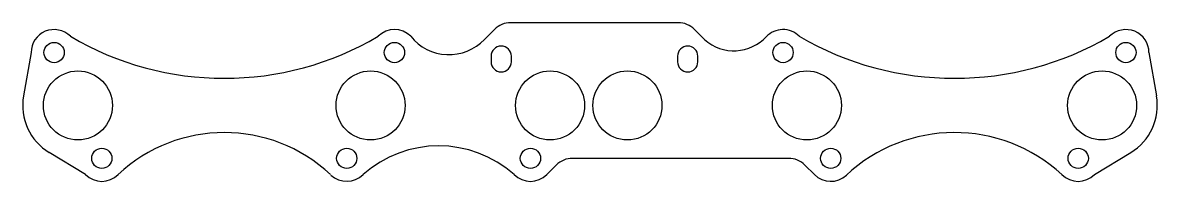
# Model space of a CAD drawing. Extents: x 259.7 to 284.4, y 224.3 to 227.8.
import ezdxf

# ---------------------------------------------------------------- set-up
doc = ezdxf.new("R2010")
doc.units = 0
doc.header["$MEASUREMENT"] = 0
doc.layers.add('SINGLE-ROUND', color=7, linetype='CONTINUOUS')

msp = doc.modelspace()

# ---------------------------------------------------------------- linework, layer by layer
at = {"layer": 'SINGLE-ROUND', "color": 7, "linetype": 'CONTINUOUS', "ltscale": 12}
for p, q in [((273.963, 227.791), (270.327, 227.791)), ((269.755, 227.426), (269.973, 227.645)), ((274.316, 227.645), (274.535, 227.426)), ((259.908, 227.141), (259.743, 226.197)), ((269.9, 227.061), (269.9, 226.941)), ((270.34, 226.941), (270.34, 227.061)), ((273.95, 227.061), (273.95, 226.941)), ((274.39, 226.941), (274.39, 227.061)), ((284.188, 227.141), (284.352, 226.197)), ((261.09, 224.487), (260.303, 224.965)), ((276.361, 224.841), (271.668, 224.841)), ((283.005, 224.487), (283.792, 224.965)), ((271.107, 224.487), (271.314, 224.695)), ((276.922, 224.487), (276.715, 224.695))]:
    msp.add_line(p, q, dxfattribs=at)
for centre, radius in [((260.408, 227.141), 0.22), ((267.8, 227.141), 0.22), ((276.24, 227.141), 0.22), ((283.688, 227.141), 0.22), ((260.926, 225.991), 0.75), ((267.282, 225.991), 0.75), ((271.18, 225.991), 0.75), ((272.86, 225.991), 0.75), ((276.758, 225.991), 0.75), ((283.17, 225.991), 0.75), ((261.444, 224.841), 0.22), ((266.764, 224.841), 0.22), ((270.754, 224.841), 0.22), ((277.276, 224.841), 0.22), ((282.652, 224.841), 0.22)]:
    msp.add_circle(centre, radius, dxfattribs=at)
for centre, radius, start, end in [((270.327, 227.291), 0.5, 90, 135), ((273.963, 227.291), 0.5, 45, 90), ((260.408, 227.141), 0.5, 45, 180), ((264.104, 233.152), 6.571, 239.4267, 300.5733), ((267.8, 227.141), 0.5, 45, 135), ((268.984, 228.16), 1.064, 218.6907, 316.407), ((275.176, 228.139), 0.959, 228.0103, 317.7975), ((276.24, 227.141), 0.5, 45, 136.8386), ((279.964, 233.255), 6.674, 239.6689, 300.3311), ((283.688, 227.141), 0.5, 360, 495), ((270.12, 227.061), 0.22, 0, 180), ((274.17, 227.061), 0.22, 0, 180), ((270.12, 226.941), 0.22, 180, 360), ((274.17, 226.941), 0.22, 180, 360), ((260.926, 225.991), 1.2, 170.1335, 238.7441), ((283.17, 225.991), 1.2, 301.2559, 369.8665), ((264.104, 222.033), 3.368, 46.7843, 133.2157), ((279.964, 221.962), 3.439, 47.2529, 133.2019), ((268.759, 222.641), 2.471, 48.3673, 131.6327), ((271.668, 224.341), 0.5, 90, 135), ((276.361, 224.341), 0.5, 45, 90), ((261.444, 224.841), 0.5, 225, 315), ((266.764, 224.841), 0.5, 226.5537, 315), ((270.754, 224.841), 0.5, 225, 315), ((277.276, 224.841), 0.5, 225, 313.0366), ((282.652, 224.841), 0.5, 225, 315)]:
    msp.add_arc(centre, radius, start, end, dxfattribs=at)

doc.saveas('drawing.dxf')
